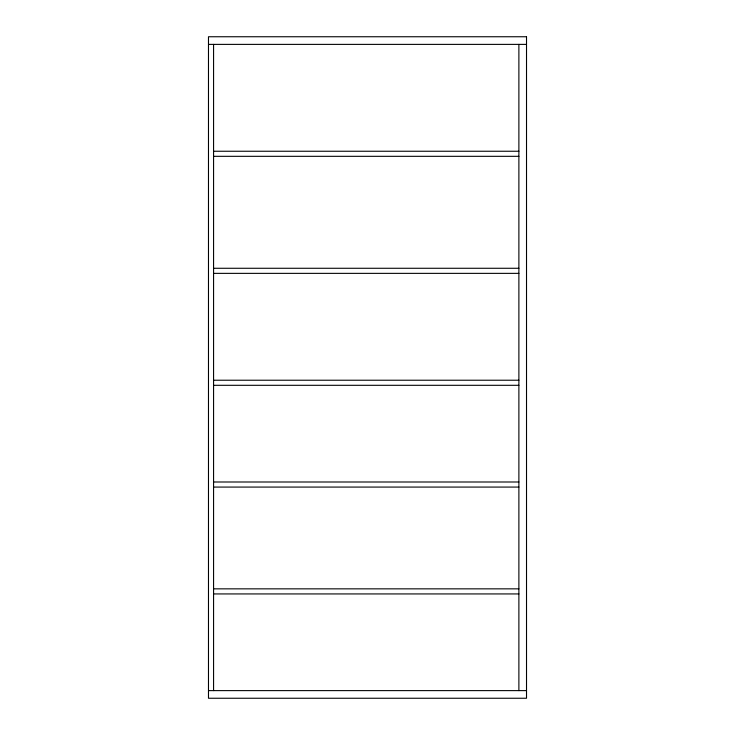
<?xml version="1.0" encoding="UTF-8"?>
<svg xmlns="http://www.w3.org/2000/svg" width="735" height="735" viewBox="0 0 735 735"><rect width="100%" height="100%" fill="white"/><g stroke="black" fill="none" stroke-linecap="round" stroke-linejoin="round"><path stroke-width="1.1" d="M208.483 44.385L526.517 44.385M213.573 151.245L518.882 151.245M213.573 156.325L518.882 156.325M213.573 268.275L518.882 268.275M213.573 273.365L518.882 273.365M213.573 380.225L518.882 380.225M213.573 385.305L518.882 385.305M213.573 481.995L518.882 481.995M213.573 487.075L518.882 487.075M213.573 588.845L518.882 588.845M213.573 593.935L518.882 593.935M208.483 690.615L526.517 690.615M518.882 44.385L518.882 690.615M213.573 44.385L213.573 690.615M526.517 36.75L208.483 36.75L208.483 698.25L526.517 698.25L526.517 36.75"/></g></svg>
